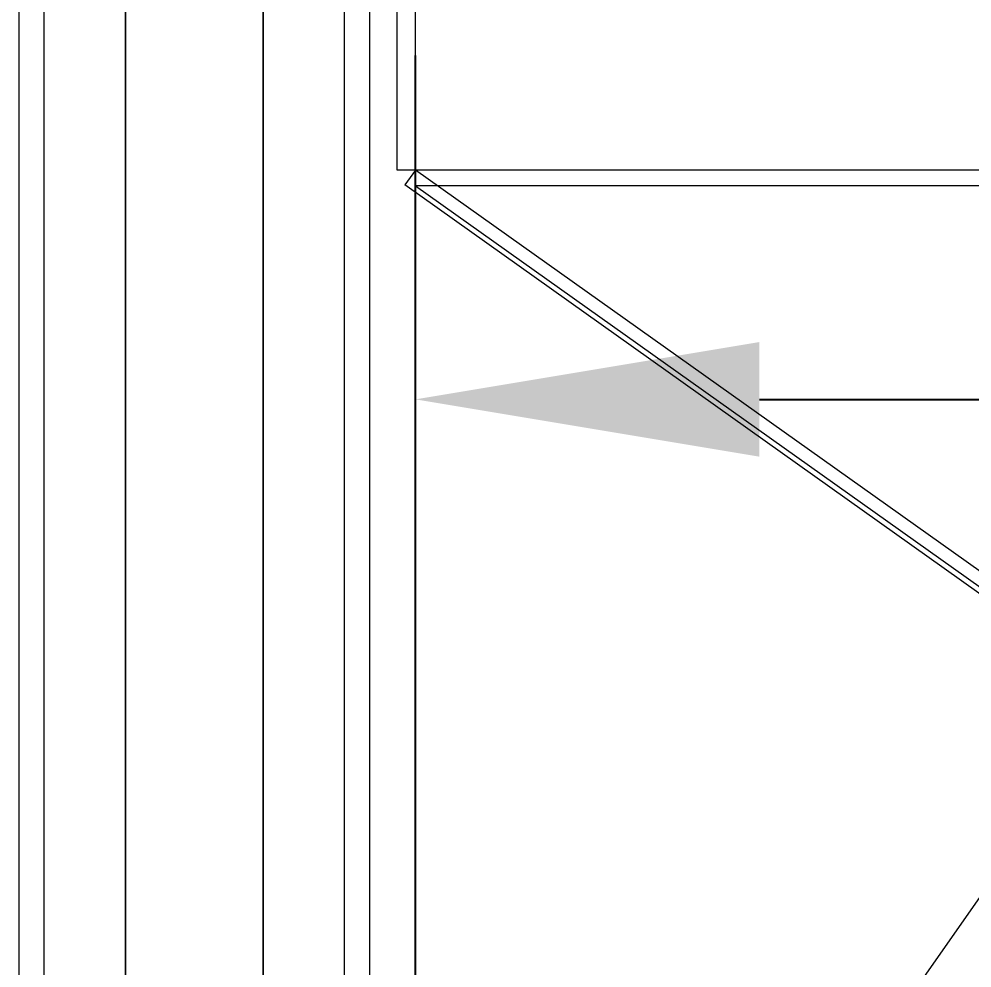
# Model space of a CAD drawing. Header units: millimetres. Extents: x -1970 to 34302, y -80068 to 6837.
# Drawn here: x -1898 to -1482.3, y -33948 to -33534.2 of the extents above; entities that cross this region are included whole.
import ezdxf

# ---------------------------------------------------------------- set-up
doc = ezdxf.new("R2010")
doc.units = ezdxf.units.MM
doc.layers.add('COTAS_O', color=1, linetype='Continuous', lineweight=0)
doc.layers.add('frontal_tolva', color=7, linetype='Continuous', lineweight=0)
doc.dimstyles.new('R19_100', dxfattribs={"dimtxt": 250, "dimasz": 150, "dimexe": 150, "dimexo": 80, "dimgap": 100, "dimtad": 1, "dimtih": 1, "dimtoh": 1, "dimdsep": 46, "dimcen": 0.09, "dimadec": 0, "dimazin": 0, "dimtfac": 1, "dimtdec": 4, "dimtofl": 0, "dimtmove": 0, "dimatfit": 3, "dimfxl": 1, "dimtolj": 1, "dimtzin": 0, "dimarcsym": 0})

# ---------------------------------------------------------------- blocks, each defined once
blk = doc.blocks.new('*D34')
at = {"layer": 'COTAS_O', "color": 0, "lineweight": -2, "transparency": 16777216}
for p, q in [((-1645, -31700), (-875, -31700)), ((-1025, -34250), (-1025, -31850)), ((-1645, -34400), (-875, -34400))]:
    blk.add_line(p, q, dxfattribs=at)
at = {"layer": 'COTAS_O', "color": 0, "transparency": 16777216}
for points in [[(-1050, -31850), (-1000, -31850), (-1025, -31700)], [(-1050, -34250), (-1000, -34250), (-1025, -34400)]]:
    blk.add_solid(points, dxfattribs=at)
at = {"layer": 'Defpoints', "color": 0, "transparency": 16777216}
for p in [(-1725, -31700), (-1025, -31700), (-1725, -34400)]:
    blk.add_point(p, dxfattribs=at)
blk = doc.blocks.new('*D35')
at = {"layer": 'COTAS_O', "color": 0, "lineweight": -2, "transparency": 16777216}
for p, q in [((-1725, -34320), (-1725, -33550)), ((1725, -34320), (1725, -33550)), ((-1575, -33700), (1575, -33700))]:
    blk.add_line(p, q, dxfattribs=at)
at = {"layer": 'COTAS_O', "color": 0, "transparency": 16777216}
for points in [[(-1575, -33675), (-1575, -33725), (-1725, -33700)], [(1575, -33675), (1575, -33725), (1725, -33700)]]:
    blk.add_solid(points, dxfattribs=at)
at = {"layer": 'Defpoints', "color": 0, "transparency": 16777216}
for p in [(1725, -33700), (-1725, -34400), (1725, -34400)]:
    blk.add_point(p, dxfattribs=at)

msp = doc.modelspace()

# ---------------------------------------------------------------- linework, layer by layer
at = {"layer": 'frontal_tolva'}
for p, q in [((-1898, -35980), (-1898, -32700)), ((-1887, -35980), (-1887, -32700)), ((-1756, -35980), (-1756, -32700)), ((-1745, -35980), (-1745, -32700)), ((-1733, -33600), (-1733, -32700)), ((-1725, -33600), (-1725, -32700)), ((-1851.5, -34332.806), (-1851.5, -32835.806)), ((-1791.5, -32835.806), (-1791.5, -34332.806)), ((-1769.584, -34332.806), (-722.584, -32835.806)), ((-1851.5, -32870.194), (-1851.5, -34367.194)), ((-1791.5, -34367.194), (-1791.5, -32870.194)), ((-1725, -33600), (-1733, -33600)), ((-1725, -33600), (-1729.636, -33606.52)), ((1725, -33600), (-1725, -33600)), ((-600, -34400), (-1725, -33600)), ((-1725, -33600), (-1725, -33606.849)), ((-604.636, -34406.52), (-1729.636, -33606.52)), ((1725, -33606.849), (-1725, -33606.849)), ((-1725, -33606.849), (-600, -34406.849))]:
    msp.add_line(p, q, dxfattribs=at)

# ---------------------------------------------------------------- dimensions: what is measured, and where the dimension line sits
at = {"layer": 'COTAS_O'}
for p2, distance, picture, middle in [((-1725, -31700), -700, '*D34', (-1025, -33050)), ((1725, -34400), 700, '*D35', (0, -33700))]:
    dim = msp.add_aligned_dim(p1=(-1725, -34400), p2=p2, distance=distance, text='<> O', dimstyle='R19_100', dxfattribs=at)
    dim.commit()
    dim.dimension.update_dxf_attribs({"geometry": picture, "text_midpoint": middle})

doc.saveas('drawing.dxf')
